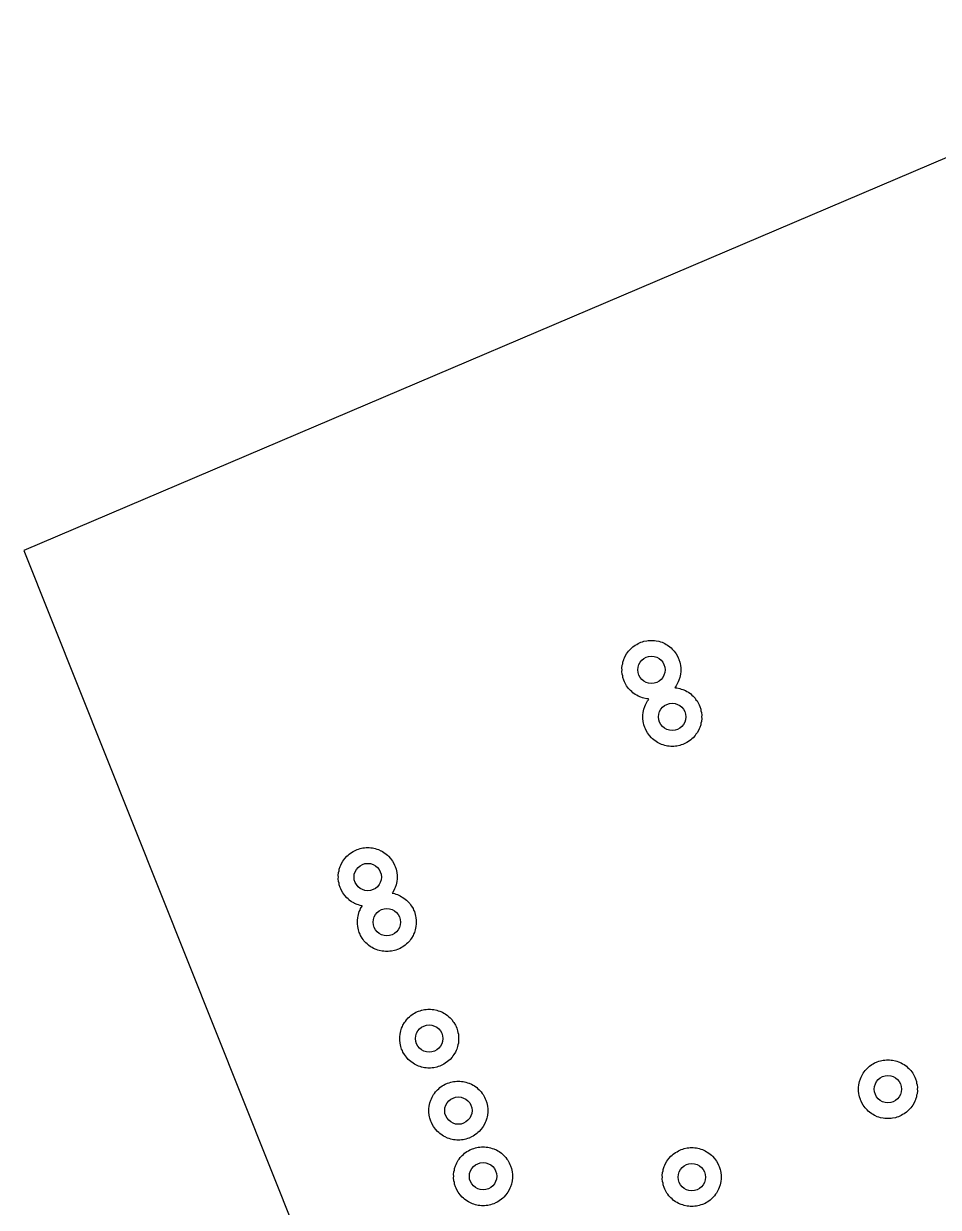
# Model space of a CAD drawing. Header units: feet. Extents: x -179 to 28, y -21 to 191.
# Drawn here: x -65.84 to -36.8, y 80.07 to 117.66 of the extents above; entities that cross this region are included whole.
import ezdxf

# ---------------------------------------------------------------- set-up
doc = ezdxf.new("R2010")
doc.units = ezdxf.units.FT
for name, color, linetype in [('Buildings', 7, 'CONTINUOUS'), ('Obstructions', 7, 'CONTINUOUS'), ('Setbacks', 7, 'CONTINUOUS')]:
    doc.layers.add(name, color=color, linetype=linetype)

msp = doc.modelspace()

# ---------------------------------------------------------------- linework, layer by layer
at = {"layer": 'Buildings', "color": 252}
for p, q in [((-26.566, 117.663), (-65.843, 100.936)), ((-65.843, 100.936), (-46.04, 51.328))]:
    msp.add_line(p, q, dxfattribs=at)
at = {"layer": 'Obstructions', "color": 252}
for centre in [(-45.909, 97.145), (-45.247, 95.648), (-54.918, 90.564), (-54.311, 89.132), (-52.965, 85.433), (-38.398, 83.826), (-52.04, 83.146), (-51.255, 81.061), (-44.628, 81.035)]:
    msp.add_circle(centre, 0.434, dxfattribs=at)
at = {"layer": 'Setbacks', "color": 2}
for p, q in [((-46.663, 97.693), (-46.635, 97.737)), ((-46.635, 97.737), (-46.634, 97.737)), ((-46.634, 97.737), (-46.574, 97.805)), ((-46.574, 97.805), (-46.573, 97.805)), ((-46.573, 97.805), (-46.533, 97.838)), ((-46.533, 97.838), (-46.496, 97.875)), ((-46.496, 97.875), (-46.495, 97.875)), ((-46.495, 97.875), (-46.422, 97.928)), ((-46.422, 97.929), (-46.375, 97.952)), ((-46.422, 97.928), (-46.422, 97.929)), ((-46.375, 97.952), (-46.331, 97.981)), ((-46.331, 97.981), (-46.248, 98.018)), ((-46.331, 97.981), (-46.331, 97.981)), ((-46.248, 98.018), (-46.197, 98.032)), ((-46.248, 98.018), (-46.248, 98.018)), ((-46.197, 98.032), (-46.148, 98.05)), ((-46.148, 98.05), (-46.059, 98.069)), ((-46.148, 98.05), (-46.148, 98.05)), ((-46.059, 98.069), (-46.007, 98.072)), ((-46.059, 98.069), (-46.059, 98.069)), ((-46.007, 98.072), (-45.955, 98.08)), ((-45.955, 98.08), (-45.955, 98.08)), ((-45.955, 98.08), (-45.864, 98.08)), ((-45.864, 98.08), (-45.863, 98.08)), ((-45.863, 98.08), (-45.812, 98.072)), ((-45.812, 98.072), (-45.76, 98.069)), ((-45.76, 98.069), (-45.759, 98.069)), ((-45.759, 98.069), (-45.67, 98.05)), ((-45.67, 98.05), (-45.67, 98.05)), ((-45.67, 98.05), (-45.621, 98.032)), ((-45.621, 98.032), (-45.571, 98.018)), ((-45.571, 98.018), (-45.57, 98.018)), ((-45.57, 98.018), (-45.487, 97.981)), ((-45.487, 97.981), (-45.487, 97.981)), ((-45.487, 97.981), (-45.443, 97.952)), ((-45.443, 97.952), (-45.397, 97.929)), ((-45.397, 97.929), (-45.396, 97.928)), ((-45.396, 97.928), (-45.323, 97.875)), ((-45.323, 97.875), (-45.323, 97.875)), ((-45.323, 97.875), (-45.286, 97.838)), ((-45.286, 97.838), (-45.245, 97.805)), ((-45.245, 97.805), (-45.245, 97.805)), ((-45.245, 97.805), (-45.184, 97.737)), ((-45.184, 97.737), (-45.184, 97.737)), ((-45.184, 97.737), (-45.155, 97.693)), ((-46.821, 97.339), (-46.813, 97.391)), ((-46.813, 97.391), (-46.812, 97.391)), ((-46.812, 97.391), (-46.784, 97.477)), ((-46.784, 97.478), (-46.76, 97.524)), ((-46.784, 97.477), (-46.784, 97.478)), ((-46.76, 97.524), (-46.742, 97.573)), ((-46.742, 97.573), (-46.696, 97.652)), ((-46.742, 97.573), (-46.742, 97.573)), ((-46.696, 97.652), (-46.663, 97.693)), ((-46.696, 97.652), (-46.696, 97.652)), ((-45.155, 97.693), (-45.122, 97.652)), ((-45.122, 97.652), (-45.122, 97.652)), ((-45.122, 97.652), (-45.077, 97.573)), ((-45.077, 97.573), (-45.077, 97.573)), ((-45.077, 97.573), (-45.058, 97.524)), ((-45.058, 97.524), (-45.034, 97.478)), ((-45.034, 97.478), (-45.034, 97.477)), ((-45.034, 97.477), (-45.006, 97.391)), ((-45.006, 97.391), (-45.006, 97.391)), ((-45.006, 97.391), (-44.998, 97.339)), ((-46.844, 97.198), (-46.834, 97.288)), ((-46.844, 97.197), (-46.844, 97.198)), ((-46.841, 97.145), (-46.844, 97.197)), ((-46.844, 97.093), (-46.841, 97.145)), ((-46.834, 97.002), (-46.844, 97.093)), ((-46.844, 97.093), (-46.844, 97.093)), ((-46.834, 97.289), (-46.821, 97.339)), ((-46.834, 97.288), (-46.834, 97.289)), ((-46.821, 96.951), (-46.834, 97.002)), ((-46.834, 97.002), (-46.834, 97.002)), ((-44.998, 97.339), (-44.984, 97.289)), ((-44.984, 97.002), (-44.998, 96.951)), ((-44.984, 97.289), (-44.984, 97.288)), ((-44.984, 97.288), (-44.975, 97.198)), ((-44.975, 97.093), (-44.984, 97.002)), ((-44.984, 97.002), (-44.984, 97.002)), ((-44.975, 97.197), (-44.977, 97.145)), ((-44.977, 97.145), (-44.975, 97.093)), ((-44.975, 97.198), (-44.975, 97.197)), ((-44.975, 97.093), (-44.975, 97.093)), ((-46.813, 96.9), (-46.821, 96.951)), ((-46.812, 96.899), (-46.813, 96.9)), ((-46.784, 96.813), (-46.812, 96.899)), ((-46.76, 96.766), (-46.784, 96.813)), ((-46.784, 96.813), (-46.784, 96.813)), ((-46.742, 96.718), (-46.76, 96.766)), ((-46.742, 96.717), (-46.742, 96.718)), ((-46.696, 96.638), (-46.742, 96.717)), ((-46.663, 96.598), (-46.696, 96.638)), ((-46.696, 96.638), (-46.696, 96.638)), ((-45.122, 96.638), (-45.155, 96.598)), ((-45.077, 96.717), (-45.122, 96.638)), ((-45.122, 96.638), (-45.122, 96.638)), ((-45.058, 96.766), (-45.077, 96.718)), ((-45.077, 96.718), (-45.077, 96.717)), ((-45.034, 96.813), (-45.058, 96.766)), ((-45.006, 96.899), (-45.034, 96.813)), ((-45.034, 96.813), (-45.034, 96.813)), ((-44.998, 96.951), (-45.006, 96.9)), ((-45.006, 96.9), (-45.006, 96.899)), ((-46.635, 96.554), (-46.663, 96.598)), ((-46.634, 96.553), (-46.635, 96.554)), ((-46.574, 96.486), (-46.634, 96.553)), ((-46.573, 96.486), (-46.574, 96.486)), ((-46.533, 96.453), (-46.573, 96.486)), ((-46.496, 96.416), (-46.533, 96.453)), ((-46.495, 96.416), (-46.496, 96.416)), ((-46.422, 96.362), (-46.495, 96.416)), ((-46.375, 96.338), (-46.422, 96.362)), ((-46.422, 96.362), (-46.422, 96.362)), ((-46.331, 96.31), (-46.375, 96.338)), ((-46.248, 96.273), (-46.331, 96.31)), ((-46.331, 96.31), (-46.331, 96.31)), ((-46.248, 96.272), (-46.248, 96.273)), ((-46.197, 96.259), (-46.248, 96.272)), ((-46.148, 96.24), (-46.197, 96.259)), ((-46.059, 96.221), (-46.148, 96.24)), ((-46.148, 96.24), (-46.148, 96.24)), ((-45.155, 96.598), (-45.168, 96.578)), ((-45.168, 96.578), (-45.149, 96.575)), ((-45.149, 96.575), (-45.097, 96.572)), ((-45.097, 96.572), (-45.097, 96.572)), ((-45.097, 96.572), (-45.008, 96.553)), ((-45.008, 96.553), (-45.007, 96.553)), ((-45.007, 96.553), (-44.959, 96.534)), ((-44.959, 96.534), (-44.908, 96.521)), ((-44.908, 96.521), (-44.908, 96.52)), ((-44.908, 96.52), (-44.825, 96.484)), ((-44.825, 96.484), (-44.825, 96.483)), ((-44.825, 96.483), (-44.781, 96.455)), ((-44.781, 96.455), (-44.734, 96.431)), ((-44.734, 96.431), (-44.734, 96.431)), ((-44.734, 96.431), (-44.66, 96.378)), ((-44.66, 96.378), (-44.66, 96.377)), ((-44.66, 96.377), (-44.623, 96.34)), ((-44.623, 96.34), (-44.583, 96.308)), ((-44.583, 96.308), (-44.582, 96.307)), ((-44.582, 96.307), (-44.522, 96.24)), ((-44.522, 96.24), (-44.521, 96.239)), ((-44.521, 96.239), (-44.493, 96.196)), ((-46.158, 95.842), (-46.15, 95.893)), ((-46.15, 95.894), (-46.122, 95.98)), ((-46.15, 95.893), (-46.15, 95.894)), ((-46.122, 95.98), (-46.098, 96.027)), ((-46.122, 95.98), (-46.122, 95.98)), ((-46.098, 96.027), (-46.079, 96.076)), ((-46.079, 96.076), (-46.034, 96.155)), ((-46.079, 96.076), (-46.079, 96.076)), ((-46.007, 96.218), (-46.059, 96.221)), ((-46.059, 96.221), (-46.059, 96.221)), ((-46.034, 96.155), (-46.033, 96.155)), ((-46.033, 96.155), (-46.001, 96.196)), ((-45.988, 96.215), (-46.007, 96.218)), ((-46.001, 96.196), (-45.988, 96.215)), ((-44.493, 96.196), (-44.46, 96.155)), ((-44.46, 96.155), (-44.46, 96.155)), ((-44.46, 96.155), (-44.414, 96.076)), ((-44.414, 96.076), (-44.414, 96.076)), ((-44.414, 96.076), (-44.395, 96.027)), ((-44.395, 96.027), (-44.372, 95.98)), ((-44.372, 95.98), (-44.372, 95.98)), ((-44.372, 95.98), (-44.344, 95.894)), ((-44.344, 95.894), (-44.343, 95.893)), ((-44.343, 95.893), (-44.335, 95.842)), ((-46.181, 95.7), (-46.172, 95.791)), ((-46.179, 95.648), (-46.181, 95.7)), ((-46.181, 95.7), (-46.181, 95.7)), ((-46.181, 95.596), (-46.179, 95.648)), ((-46.181, 95.595), (-46.181, 95.596)), ((-46.172, 95.505), (-46.181, 95.595)), ((-46.172, 95.791), (-46.158, 95.842)), ((-46.172, 95.791), (-46.172, 95.791)), ((-46.172, 95.504), (-46.172, 95.505)), ((-46.158, 95.454), (-46.172, 95.504)), ((-44.335, 95.842), (-44.322, 95.791)), ((-44.322, 95.504), (-44.335, 95.454)), ((-44.322, 95.791), (-44.322, 95.791)), ((-44.322, 95.791), (-44.312, 95.7)), ((-44.312, 95.595), (-44.322, 95.505)), ((-44.322, 95.505), (-44.322, 95.504)), ((-44.312, 95.7), (-44.315, 95.648)), ((-44.315, 95.648), (-44.312, 95.596)), ((-44.312, 95.7), (-44.312, 95.7)), ((-44.312, 95.596), (-44.312, 95.595)), ((-46.15, 95.403), (-46.158, 95.454)), ((-46.15, 95.402), (-46.15, 95.403)), ((-46.122, 95.316), (-46.15, 95.402)), ((-46.122, 95.315), (-46.122, 95.316)), ((-46.098, 95.269), (-46.122, 95.315)), ((-46.079, 95.22), (-46.098, 95.269)), ((-46.034, 95.141), (-46.079, 95.22)), ((-46.079, 95.22), (-46.079, 95.22)), ((-46.033, 95.141), (-46.034, 95.141)), ((-46.001, 95.1), (-46.033, 95.141)), ((-45.972, 95.056), (-46.001, 95.1)), ((-44.493, 95.1), (-44.521, 95.056)), ((-44.46, 95.141), (-44.493, 95.1)), ((-44.414, 95.22), (-44.46, 95.141)), ((-44.46, 95.141), (-44.46, 95.141)), ((-44.395, 95.269), (-44.414, 95.22)), ((-44.414, 95.22), (-44.414, 95.22)), ((-44.372, 95.315), (-44.395, 95.269)), ((-44.344, 95.402), (-44.372, 95.316)), ((-44.372, 95.316), (-44.372, 95.315)), ((-44.343, 95.403), (-44.344, 95.402)), ((-44.335, 95.454), (-44.343, 95.403)), ((-45.911, 94.988), (-45.972, 95.056)), ((-45.972, 95.056), (-45.972, 95.056)), ((-45.87, 94.955), (-45.911, 94.988)), ((-45.911, 94.988), (-45.911, 94.988)), ((-45.833, 94.918), (-45.87, 94.955)), ((-45.76, 94.865), (-45.833, 94.918)), ((-45.833, 94.918), (-45.833, 94.918)), ((-45.759, 94.864), (-45.76, 94.865)), ((-45.713, 94.841), (-45.759, 94.864)), ((-45.669, 94.812), (-45.713, 94.841)), ((-45.668, 94.812), (-45.669, 94.812)), ((-45.586, 94.775), (-45.668, 94.812)), ((-45.585, 94.775), (-45.586, 94.775)), ((-45.535, 94.762), (-45.585, 94.775)), ((-45.486, 94.743), (-45.535, 94.762)), ((-45.397, 94.724), (-45.486, 94.743)), ((-45.486, 94.743), (-45.486, 94.743)), ((-45.396, 94.724), (-45.397, 94.724)), ((-45.344, 94.721), (-45.396, 94.724)), ((-45.097, 94.724), (-45.149, 94.721)), ((-45.008, 94.743), (-45.097, 94.724)), ((-45.097, 94.724), (-45.097, 94.724)), ((-45.007, 94.743), (-45.008, 94.743)), ((-44.959, 94.762), (-45.007, 94.743)), ((-44.908, 94.775), (-44.959, 94.762)), ((-44.825, 94.812), (-44.908, 94.775)), ((-44.908, 94.775), (-44.908, 94.775)), ((-44.781, 94.841), (-44.825, 94.812)), ((-44.825, 94.812), (-44.825, 94.812)), ((-44.734, 94.864), (-44.781, 94.841)), ((-44.66, 94.918), (-44.734, 94.865)), ((-44.734, 94.865), (-44.734, 94.864)), ((-44.623, 94.955), (-44.66, 94.918)), ((-44.66, 94.918), (-44.66, 94.918)), ((-44.583, 94.988), (-44.623, 94.955)), ((-44.582, 94.988), (-44.583, 94.988)), ((-44.522, 95.056), (-44.582, 94.988)), ((-44.521, 95.056), (-44.522, 95.056)), ((-45.293, 94.713), (-45.344, 94.721)), ((-45.292, 94.713), (-45.293, 94.713)), ((-45.201, 94.713), (-45.292, 94.713)), ((-45.149, 94.721), (-45.201, 94.713)), ((-45.201, 94.713), (-45.201, 94.713)), ((-55.504, 91.294), (-55.431, 91.347)), ((-55.431, 91.347), (-55.43, 91.347)), ((-55.43, 91.347), (-55.384, 91.371)), ((-55.384, 91.371), (-55.34, 91.399)), ((-55.34, 91.399), (-55.339, 91.4)), ((-55.339, 91.4), (-55.257, 91.437)), ((-55.257, 91.437), (-55.256, 91.437)), ((-55.256, 91.437), (-55.206, 91.45)), ((-55.206, 91.45), (-55.157, 91.469)), ((-55.157, 91.469), (-55.156, 91.469)), ((-55.156, 91.469), (-55.068, 91.488)), ((-55.068, 91.488), (-55.067, 91.488)), ((-55.067, 91.488), (-55.015, 91.491)), ((-55.015, 91.491), (-54.964, 91.499)), ((-54.964, 91.499), (-54.963, 91.499)), ((-54.963, 91.499), (-54.872, 91.499)), ((-54.872, 91.499), (-54.872, 91.499)), ((-54.872, 91.499), (-54.82, 91.491)), ((-54.82, 91.491), (-54.768, 91.488)), ((-54.768, 91.488), (-54.768, 91.488)), ((-54.768, 91.488), (-54.679, 91.469)), ((-54.679, 91.469), (-54.678, 91.469)), ((-54.678, 91.469), (-54.63, 91.45)), ((-54.63, 91.45), (-54.579, 91.437)), ((-54.579, 91.437), (-54.579, 91.437)), ((-54.579, 91.437), (-54.496, 91.4)), ((-54.496, 91.4), (-54.495, 91.399)), ((-54.495, 91.399), (-54.452, 91.371)), ((-54.452, 91.371), (-54.405, 91.347)), ((-54.405, 91.347), (-54.405, 91.347)), ((-54.405, 91.347), (-54.331, 91.294)), ((-55.769, 90.943), (-55.75, 90.992)), ((-55.75, 90.992), (-55.705, 91.071)), ((-55.75, 90.992), (-55.75, 90.992)), ((-55.705, 91.071), (-55.704, 91.071)), ((-55.704, 91.071), (-55.672, 91.112)), ((-55.672, 91.112), (-55.643, 91.155)), ((-55.643, 91.156), (-55.582, 91.223)), ((-55.643, 91.155), (-55.643, 91.156)), ((-55.582, 91.224), (-55.541, 91.256)), ((-55.582, 91.223), (-55.582, 91.224)), ((-55.541, 91.256), (-55.504, 91.293)), ((-55.504, 91.293), (-55.504, 91.294)), ((-54.331, 91.294), (-54.331, 91.293)), ((-54.331, 91.293), (-54.294, 91.256)), ((-54.294, 91.256), (-54.254, 91.224)), ((-54.254, 91.224), (-54.253, 91.223)), ((-54.253, 91.223), (-54.192, 91.156)), ((-54.192, 91.156), (-54.192, 91.155)), ((-54.192, 91.155), (-54.164, 91.112)), ((-54.164, 91.112), (-54.131, 91.071)), ((-54.131, 91.071), (-54.131, 91.071)), ((-54.131, 91.071), (-54.085, 90.992)), ((-54.085, 90.992), (-54.085, 90.992)), ((-54.085, 90.992), (-54.066, 90.943)), ((-55.852, 90.617), (-55.843, 90.707)), ((-55.852, 90.616), (-55.852, 90.617)), ((-55.85, 90.564), (-55.852, 90.616)), ((-55.843, 90.707), (-55.829, 90.758)), ((-55.843, 90.707), (-55.843, 90.707)), ((-55.829, 90.758), (-55.821, 90.809)), ((-55.821, 90.81), (-55.793, 90.896)), ((-55.821, 90.809), (-55.821, 90.81)), ((-55.793, 90.897), (-55.769, 90.943)), ((-55.793, 90.896), (-55.793, 90.897)), ((-54.066, 90.943), (-54.043, 90.897)), ((-54.043, 90.897), (-54.042, 90.896)), ((-54.042, 90.896), (-54.014, 90.81)), ((-54.014, 90.81), (-54.014, 90.809)), ((-54.014, 90.809), (-54.006, 90.758)), ((-54.006, 90.758), (-53.993, 90.707)), ((-53.993, 90.707), (-53.993, 90.707)), ((-53.993, 90.707), (-53.983, 90.617)), ((-53.983, 90.616), (-53.986, 90.564)), ((-53.983, 90.617), (-53.983, 90.616)), ((-55.852, 90.512), (-55.85, 90.564)), ((-55.852, 90.511), (-55.852, 90.512)), ((-55.843, 90.421), (-55.852, 90.511)), ((-55.829, 90.37), (-55.843, 90.421)), ((-55.843, 90.421), (-55.843, 90.421)), ((-55.821, 90.319), (-55.829, 90.37)), ((-55.821, 90.318), (-55.821, 90.319)), ((-55.793, 90.232), (-55.821, 90.318)), ((-55.793, 90.231), (-55.793, 90.232)), ((-55.769, 90.185), (-55.793, 90.231)), ((-54.043, 90.231), (-54.066, 90.185)), ((-54.042, 90.232), (-54.043, 90.231)), ((-54.014, 90.318), (-54.042, 90.232)), ((-54.006, 90.37), (-54.014, 90.319)), ((-54.014, 90.319), (-54.014, 90.318)), ((-53.993, 90.421), (-54.006, 90.37)), ((-53.983, 90.511), (-53.993, 90.421)), ((-53.993, 90.421), (-53.993, 90.421)), ((-53.986, 90.564), (-53.983, 90.512)), ((-53.983, 90.512), (-53.983, 90.511)), ((-55.75, 90.136), (-55.769, 90.185)), ((-55.705, 90.057), (-55.75, 90.136)), ((-55.75, 90.136), (-55.75, 90.136)), ((-55.704, 90.057), (-55.705, 90.057)), ((-55.672, 90.016), (-55.704, 90.057)), ((-55.643, 89.972), (-55.672, 90.016)), ((-55.582, 89.905), (-55.643, 89.972)), ((-55.643, 89.972), (-55.643, 89.972)), ((-55.582, 89.904), (-55.582, 89.905)), ((-55.541, 89.871), (-55.582, 89.904)), ((-55.504, 89.835), (-55.541, 89.871)), ((-54.131, 90.057), (-54.136, 90.051)), ((-54.136, 90.051), (-54.072, 90.037)), ((-54.085, 90.136), (-54.131, 90.057)), ((-54.131, 90.057), (-54.131, 90.057)), ((-54.066, 90.185), (-54.085, 90.136)), ((-54.085, 90.136), (-54.085, 90.136)), ((-54.072, 90.037), (-54.071, 90.037)), ((-54.071, 90.037), (-54.023, 90.019)), ((-54.023, 90.019), (-53.972, 90.005)), ((-53.972, 90.005), (-53.972, 90.005)), ((-53.972, 90.005), (-53.889, 89.968)), ((-53.889, 89.968), (-53.888, 89.968)), ((-53.888, 89.968), (-53.845, 89.939)), ((-53.845, 89.939), (-53.798, 89.916)), ((-53.798, 89.916), (-53.798, 89.915)), ((-53.798, 89.915), (-53.724, 89.862)), ((-53.724, 89.862), (-53.724, 89.862)), ((-53.724, 89.862), (-53.687, 89.825)), ((-55.504, 89.834), (-55.504, 89.835)), ((-55.431, 89.781), (-55.504, 89.834)), ((-55.43, 89.781), (-55.431, 89.781)), ((-55.384, 89.757), (-55.43, 89.781)), ((-55.34, 89.729), (-55.384, 89.757)), ((-55.339, 89.728), (-55.34, 89.729)), ((-55.257, 89.691), (-55.339, 89.728)), ((-55.256, 89.691), (-55.257, 89.691)), ((-55.206, 89.678), (-55.256, 89.691)), ((-55.214, 89.378), (-55.186, 89.464)), ((-55.157, 89.659), (-55.206, 89.678)), ((-55.186, 89.465), (-55.162, 89.511)), ((-55.186, 89.464), (-55.186, 89.465)), ((-55.162, 89.511), (-55.143, 89.56)), ((-55.156, 89.659), (-55.157, 89.659)), ((-55.093, 89.645), (-55.156, 89.659)), ((-55.143, 89.56), (-55.098, 89.639)), ((-55.143, 89.56), (-55.143, 89.56)), ((-55.098, 89.639), (-55.097, 89.64)), ((-55.097, 89.64), (-55.093, 89.645)), ((-53.687, 89.825), (-53.647, 89.792)), ((-53.647, 89.792), (-53.646, 89.792)), ((-53.646, 89.792), (-53.585, 89.724)), ((-53.585, 89.724), (-53.585, 89.724)), ((-53.585, 89.724), (-53.557, 89.68)), ((-53.557, 89.68), (-53.524, 89.64)), ((-53.524, 89.64), (-53.524, 89.639)), ((-53.524, 89.639), (-53.478, 89.56)), ((-53.478, 89.56), (-53.478, 89.56)), ((-53.478, 89.56), (-53.459, 89.511)), ((-53.459, 89.511), (-53.436, 89.465)), ((-53.436, 89.465), (-53.435, 89.464)), ((-53.435, 89.464), (-53.407, 89.378)), ((-55.245, 89.185), (-55.236, 89.275)), ((-55.245, 89.184), (-55.245, 89.185)), ((-55.243, 89.132), (-55.245, 89.184)), ((-55.245, 89.08), (-55.243, 89.132)), ((-55.236, 89.276), (-55.222, 89.326)), ((-55.236, 89.275), (-55.236, 89.276)), ((-55.222, 89.326), (-55.214, 89.378)), ((-55.214, 89.378), (-55.214, 89.378)), ((-53.407, 89.378), (-53.407, 89.378)), ((-53.407, 89.378), (-53.399, 89.326)), ((-53.399, 89.326), (-53.386, 89.276)), ((-53.386, 89.276), (-53.386, 89.275)), ((-53.386, 89.275), (-53.376, 89.185)), ((-53.376, 89.184), (-53.379, 89.132)), ((-53.379, 89.132), (-53.376, 89.08)), ((-53.376, 89.185), (-53.376, 89.184)), ((-55.236, 88.989), (-55.245, 89.08)), ((-55.245, 89.08), (-55.245, 89.08)), ((-55.222, 88.939), (-55.236, 88.989)), ((-55.236, 88.989), (-55.236, 88.989)), ((-55.214, 88.887), (-55.222, 88.939)), ((-55.186, 88.8), (-55.214, 88.887)), ((-55.214, 88.887), (-55.214, 88.887)), ((-55.162, 88.753), (-55.186, 88.8)), ((-55.186, 88.8), (-55.186, 88.8)), ((-55.143, 88.705), (-55.162, 88.753)), ((-53.459, 88.753), (-53.478, 88.705)), ((-53.436, 88.8), (-53.459, 88.753)), ((-53.435, 88.8), (-53.436, 88.8)), ((-53.407, 88.887), (-53.435, 88.8)), ((-53.399, 88.939), (-53.407, 88.887)), ((-53.407, 88.887), (-53.407, 88.887)), ((-53.386, 88.989), (-53.399, 88.939)), ((-53.376, 89.08), (-53.386, 88.989)), ((-53.386, 88.989), (-53.386, 88.989)), ((-53.376, 89.08), (-53.376, 89.08)), ((-55.143, 88.704), (-55.143, 88.705)), ((-55.098, 88.626), (-55.143, 88.704)), ((-55.097, 88.625), (-55.098, 88.626)), ((-55.065, 88.585), (-55.097, 88.625)), ((-55.036, 88.541), (-55.065, 88.585)), ((-55.036, 88.54), (-55.036, 88.541)), ((-54.975, 88.473), (-55.036, 88.54)), ((-54.934, 88.44), (-54.975, 88.473)), ((-54.975, 88.473), (-54.975, 88.473)), ((-54.897, 88.403), (-54.934, 88.44)), ((-54.824, 88.349), (-54.897, 88.403)), ((-54.897, 88.403), (-54.897, 88.403)), ((-54.823, 88.349), (-54.824, 88.349)), ((-54.777, 88.325), (-54.823, 88.349)), ((-53.798, 88.349), (-53.845, 88.325)), ((-53.724, 88.403), (-53.798, 88.349)), ((-53.798, 88.349), (-53.798, 88.349)), ((-53.687, 88.44), (-53.724, 88.403)), ((-53.724, 88.403), (-53.724, 88.403)), ((-53.647, 88.473), (-53.687, 88.44)), ((-53.646, 88.473), (-53.647, 88.473)), ((-53.585, 88.54), (-53.646, 88.473)), ((-53.557, 88.585), (-53.585, 88.541)), ((-53.585, 88.541), (-53.585, 88.54)), ((-53.524, 88.625), (-53.557, 88.585)), ((-53.478, 88.704), (-53.524, 88.626)), ((-53.524, 88.626), (-53.524, 88.625)), ((-53.478, 88.705), (-53.478, 88.704)), ((-54.733, 88.297), (-54.777, 88.325)), ((-54.732, 88.297), (-54.733, 88.297)), ((-54.65, 88.26), (-54.732, 88.297)), ((-54.649, 88.26), (-54.65, 88.26)), ((-54.599, 88.246), (-54.649, 88.26)), ((-54.55, 88.227), (-54.599, 88.246)), ((-54.549, 88.227), (-54.55, 88.227)), ((-54.461, 88.208), (-54.549, 88.227)), ((-54.46, 88.208), (-54.461, 88.208)), ((-54.408, 88.206), (-54.46, 88.208)), ((-54.357, 88.197), (-54.408, 88.206)), ((-54.356, 88.197), (-54.357, 88.197)), ((-54.265, 88.197), (-54.356, 88.197)), ((-54.213, 88.206), (-54.265, 88.197)), ((-54.265, 88.197), (-54.265, 88.197)), ((-54.161, 88.208), (-54.213, 88.206)), ((-54.072, 88.227), (-54.161, 88.208)), ((-54.161, 88.208), (-54.161, 88.208)), ((-54.071, 88.227), (-54.072, 88.227)), ((-54.023, 88.246), (-54.071, 88.227)), ((-53.972, 88.26), (-54.023, 88.246)), ((-53.889, 88.297), (-53.972, 88.26)), ((-53.972, 88.26), (-53.972, 88.26)), ((-53.888, 88.297), (-53.889, 88.297)), ((-53.845, 88.325), (-53.888, 88.297)), ((-53.691, 86.025), (-53.63, 86.092)), ((-53.63, 86.092), (-53.629, 86.092)), ((-53.629, 86.092), (-53.589, 86.125)), ((-53.589, 86.125), (-53.552, 86.162)), ((-53.552, 86.162), (-53.478, 86.216)), ((-53.552, 86.162), (-53.552, 86.162)), ((-53.478, 86.216), (-53.431, 86.24)), ((-53.478, 86.216), (-53.478, 86.216)), ((-53.431, 86.24), (-53.388, 86.268)), ((-53.388, 86.268), (-53.387, 86.268)), ((-53.387, 86.268), (-53.304, 86.305)), ((-53.304, 86.305), (-53.253, 86.319)), ((-53.304, 86.305), (-53.304, 86.305)), ((-53.253, 86.319), (-53.205, 86.338)), ((-53.205, 86.338), (-53.204, 86.338)), ((-53.204, 86.338), (-53.115, 86.357)), ((-53.115, 86.357), (-53.063, 86.359)), ((-53.115, 86.357), (-53.115, 86.357)), ((-53.063, 86.359), (-53.011, 86.368)), ((-53.011, 86.368), (-53.011, 86.368)), ((-53.011, 86.368), (-52.92, 86.368)), ((-52.92, 86.368), (-52.92, 86.368)), ((-52.92, 86.368), (-52.868, 86.359)), ((-52.868, 86.359), (-52.816, 86.357)), ((-52.816, 86.357), (-52.815, 86.357)), ((-52.815, 86.357), (-52.727, 86.338)), ((-52.727, 86.338), (-52.726, 86.338)), ((-52.726, 86.338), (-52.677, 86.319)), ((-52.677, 86.319), (-52.627, 86.305)), ((-52.627, 86.305), (-52.627, 86.305)), ((-52.627, 86.305), (-52.544, 86.268)), ((-52.544, 86.268), (-52.543, 86.268)), ((-52.543, 86.268), (-52.499, 86.24)), ((-52.499, 86.24), (-52.453, 86.216)), ((-52.453, 86.216), (-52.453, 86.216)), ((-52.453, 86.216), (-52.379, 86.162)), ((-52.379, 86.162), (-52.379, 86.162)), ((-52.379, 86.162), (-52.342, 86.125)), ((-52.342, 86.125), (-52.301, 86.092)), ((-52.301, 86.092), (-52.301, 86.092)), ((-52.301, 86.092), (-52.24, 86.025)), ((-53.869, 85.678), (-53.841, 85.765)), ((-53.841, 85.765), (-53.84, 85.765)), ((-53.84, 85.765), (-53.817, 85.812)), ((-53.817, 85.812), (-53.798, 85.86)), ((-53.798, 85.861), (-53.752, 85.939)), ((-53.798, 85.86), (-53.798, 85.861)), ((-53.752, 85.94), (-53.719, 85.98)), ((-53.752, 85.939), (-53.752, 85.94)), ((-53.719, 85.98), (-53.691, 86.024)), ((-53.691, 86.024), (-53.691, 86.025)), ((-52.24, 86.025), (-52.24, 86.024)), ((-52.24, 86.024), (-52.211, 85.98)), ((-52.211, 85.98), (-52.179, 85.94)), ((-52.179, 85.94), (-52.178, 85.939)), ((-52.178, 85.939), (-52.133, 85.861)), ((-52.133, 85.861), (-52.133, 85.86)), ((-52.133, 85.86), (-52.114, 85.812)), ((-52.114, 85.812), (-52.09, 85.765)), ((-52.09, 85.765), (-52.09, 85.765)), ((-52.09, 85.765), (-52.062, 85.678)), ((-53.9, 85.485), (-53.891, 85.575)), ((-53.897, 85.433), (-53.9, 85.485)), ((-53.9, 85.485), (-53.9, 85.485)), ((-53.9, 85.381), (-53.897, 85.433)), ((-53.9, 85.38), (-53.9, 85.381)), ((-53.891, 85.29), (-53.9, 85.38)), ((-53.891, 85.575), (-53.89, 85.576)), ((-53.89, 85.576), (-53.877, 85.626)), ((-53.877, 85.626), (-53.869, 85.678)), ((-53.869, 85.678), (-53.869, 85.678)), ((-52.062, 85.678), (-52.062, 85.678)), ((-52.062, 85.678), (-52.054, 85.626)), ((-52.054, 85.626), (-52.04, 85.576)), ((-52.04, 85.576), (-52.04, 85.575)), ((-52.04, 85.575), (-52.031, 85.485)), ((-52.031, 85.38), (-52.04, 85.29)), ((-52.031, 85.485), (-52.034, 85.433)), ((-52.034, 85.433), (-52.031, 85.381)), ((-52.031, 85.485), (-52.031, 85.485)), ((-52.031, 85.381), (-52.031, 85.38)), ((-53.89, 85.289), (-53.891, 85.29)), ((-53.877, 85.239), (-53.89, 85.289)), ((-53.869, 85.187), (-53.877, 85.239)), ((-53.841, 85.101), (-53.869, 85.187)), ((-53.869, 85.187), (-53.869, 85.187)), ((-53.84, 85.1), (-53.841, 85.101)), ((-53.817, 85.054), (-53.84, 85.1)), ((-53.798, 85.005), (-53.817, 85.054)), ((-53.798, 85.004), (-53.798, 85.005)), ((-53.752, 84.926), (-53.798, 85.004)), ((-52.133, 85.004), (-52.178, 84.926)), ((-52.114, 85.054), (-52.133, 85.005)), ((-52.133, 85.005), (-52.133, 85.004)), ((-52.09, 85.1), (-52.114, 85.054)), ((-52.062, 85.187), (-52.09, 85.101)), ((-52.09, 85.101), (-52.09, 85.1)), ((-52.054, 85.239), (-52.062, 85.187)), ((-52.062, 85.187), (-52.062, 85.187)), ((-52.04, 85.289), (-52.054, 85.239)), ((-52.04, 85.29), (-52.04, 85.289)), ((-53.752, 84.925), (-53.752, 84.926)), ((-53.719, 84.885), (-53.752, 84.925)), ((-53.691, 84.841), (-53.719, 84.885)), ((-53.63, 84.773), (-53.691, 84.841)), ((-53.691, 84.841), (-53.691, 84.841)), ((-53.629, 84.773), (-53.63, 84.773)), ((-53.589, 84.74), (-53.629, 84.773)), ((-53.552, 84.703), (-53.589, 84.74)), ((-53.478, 84.65), (-53.552, 84.703)), ((-53.552, 84.703), (-53.552, 84.703)), ((-53.478, 84.649), (-53.478, 84.65)), ((-53.431, 84.626), (-53.478, 84.649)), ((-53.388, 84.597), (-53.431, 84.626)), ((-53.387, 84.597), (-53.388, 84.597)), ((-53.304, 84.56), (-53.387, 84.597)), ((-52.544, 84.597), (-52.627, 84.56)), ((-52.543, 84.597), (-52.544, 84.597)), ((-52.499, 84.626), (-52.543, 84.597)), ((-52.453, 84.649), (-52.499, 84.626)), ((-52.379, 84.703), (-52.453, 84.65)), ((-52.453, 84.65), (-52.453, 84.649)), ((-52.342, 84.74), (-52.379, 84.703)), ((-52.379, 84.703), (-52.379, 84.703)), ((-52.301, 84.773), (-52.342, 84.74)), ((-52.24, 84.841), (-52.301, 84.773)), ((-52.301, 84.773), (-52.301, 84.773)), ((-52.211, 84.885), (-52.24, 84.841)), ((-52.24, 84.841), (-52.24, 84.841)), ((-52.179, 84.925), (-52.211, 84.885)), ((-52.178, 84.926), (-52.179, 84.925)), ((-38.984, 84.555), (-38.911, 84.609)), ((-38.911, 84.609), (-38.91, 84.609)), ((-38.91, 84.609), (-38.864, 84.633)), ((-38.864, 84.633), (-38.82, 84.661)), ((-38.82, 84.661), (-38.819, 84.661)), ((-38.819, 84.661), (-38.737, 84.698)), ((-38.737, 84.698), (-38.736, 84.698)), ((-38.736, 84.698), (-38.686, 84.712)), ((-38.686, 84.712), (-38.637, 84.731)), ((-38.637, 84.731), (-38.636, 84.731)), ((-38.636, 84.731), (-38.548, 84.75)), ((-38.548, 84.75), (-38.547, 84.75)), ((-38.547, 84.75), (-38.495, 84.752)), ((-38.495, 84.752), (-38.444, 84.761)), ((-38.444, 84.761), (-38.443, 84.761)), ((-38.443, 84.761), (-38.352, 84.761)), ((-38.352, 84.761), (-38.352, 84.761)), ((-38.352, 84.761), (-38.3, 84.752)), ((-38.3, 84.752), (-38.248, 84.75)), ((-38.248, 84.75), (-38.248, 84.75)), ((-38.248, 84.75), (-38.159, 84.731)), ((-38.159, 84.731), (-38.158, 84.731)), ((-38.158, 84.731), (-38.11, 84.712)), ((-38.11, 84.712), (-38.059, 84.698)), ((-38.059, 84.698), (-38.059, 84.698)), ((-38.059, 84.698), (-37.976, 84.661)), ((-37.976, 84.661), (-37.976, 84.661)), ((-37.976, 84.661), (-37.932, 84.633)), ((-37.932, 84.633), (-37.885, 84.609)), ((-37.885, 84.609), (-37.885, 84.609)), ((-37.885, 84.609), (-37.811, 84.555)), ((-53.253, 84.546), (-53.304, 84.56)), ((-53.304, 84.56), (-53.304, 84.56)), ((-53.205, 84.528), (-53.253, 84.546)), ((-53.204, 84.527), (-53.205, 84.528)), ((-53.115, 84.509), (-53.204, 84.527)), ((-53.063, 84.506), (-53.115, 84.509)), ((-53.115, 84.509), (-53.115, 84.509)), ((-53.011, 84.498), (-53.063, 84.506)), ((-52.92, 84.498), (-53.011, 84.498)), ((-53.011, 84.498), (-53.011, 84.498)), ((-52.868, 84.506), (-52.92, 84.498)), ((-52.92, 84.498), (-52.92, 84.498)), ((-52.816, 84.509), (-52.868, 84.506)), ((-52.815, 84.509), (-52.816, 84.509)), ((-52.727, 84.527), (-52.815, 84.509)), ((-52.726, 84.528), (-52.727, 84.527)), ((-52.677, 84.546), (-52.726, 84.528)), ((-52.627, 84.56), (-52.677, 84.546)), ((-52.627, 84.56), (-52.627, 84.56)), ((-39.273, 84.158), (-39.249, 84.205)), ((-39.249, 84.205), (-39.23, 84.253)), ((-39.23, 84.254), (-39.185, 84.332)), ((-39.23, 84.253), (-39.23, 84.254)), ((-39.185, 84.332), (-39.184, 84.333)), ((-39.184, 84.333), (-39.152, 84.373)), ((-39.152, 84.373), (-39.123, 84.417)), ((-39.123, 84.418), (-39.062, 84.485)), ((-39.123, 84.417), (-39.123, 84.418)), ((-39.062, 84.485), (-39.021, 84.518)), ((-39.062, 84.485), (-39.062, 84.485)), ((-39.021, 84.518), (-38.984, 84.555)), ((-38.984, 84.555), (-38.984, 84.555)), ((-37.811, 84.555), (-37.811, 84.555)), ((-37.811, 84.555), (-37.774, 84.518)), ((-37.774, 84.518), (-37.734, 84.485)), ((-37.734, 84.485), (-37.733, 84.485)), ((-37.733, 84.485), (-37.673, 84.418)), ((-37.673, 84.418), (-37.672, 84.417)), ((-37.672, 84.417), (-37.644, 84.373)), ((-37.644, 84.373), (-37.611, 84.333)), ((-37.611, 84.333), (-37.611, 84.332)), ((-37.611, 84.332), (-37.565, 84.254)), ((-37.565, 84.254), (-37.565, 84.253)), ((-37.565, 84.253), (-37.546, 84.205)), ((-37.546, 84.205), (-37.523, 84.158)), ((-52.704, 83.806), (-52.664, 83.839)), ((-52.664, 83.839), (-52.627, 83.876)), ((-52.627, 83.876), (-52.553, 83.929)), ((-52.627, 83.876), (-52.627, 83.876)), ((-52.553, 83.93), (-52.506, 83.953)), ((-52.553, 83.929), (-52.553, 83.93)), ((-52.506, 83.953), (-52.463, 83.982)), ((-52.463, 83.982), (-52.462, 83.982)), ((-52.462, 83.982), (-52.379, 84.019)), ((-52.379, 84.019), (-52.328, 84.033)), ((-52.379, 84.019), (-52.379, 84.019)), ((-52.328, 84.033), (-52.28, 84.051)), ((-52.28, 84.051), (-52.279, 84.051)), ((-52.279, 84.051), (-52.19, 84.07)), ((-52.19, 84.07), (-52.138, 84.073)), ((-52.19, 84.07), (-52.19, 84.07)), ((-52.138, 84.073), (-52.086, 84.081)), ((-52.086, 84.081), (-52.086, 84.081)), ((-52.086, 84.081), (-51.995, 84.081)), ((-51.995, 84.081), (-51.994, 84.081)), ((-51.994, 84.081), (-51.943, 84.073)), ((-51.943, 84.073), (-51.891, 84.07)), ((-51.891, 84.07), (-51.89, 84.07)), ((-51.89, 84.07), (-51.802, 84.051)), ((-51.802, 84.051), (-51.801, 84.051)), ((-51.801, 84.051), (-51.752, 84.033)), ((-51.752, 84.033), (-51.702, 84.019)), ((-51.702, 84.019), (-51.701, 84.019)), ((-51.701, 84.019), (-51.619, 83.982)), ((-51.619, 83.982), (-51.618, 83.982)), ((-51.618, 83.982), (-51.574, 83.953)), ((-51.574, 83.953), (-51.528, 83.93)), ((-51.528, 83.93), (-51.527, 83.929)), ((-51.527, 83.929), (-51.454, 83.876)), ((-51.454, 83.876), (-51.454, 83.876)), ((-51.454, 83.876), (-51.417, 83.839)), ((-51.417, 83.839), (-51.376, 83.806)), ((-39.332, 83.878), (-39.323, 83.968)), ((-39.33, 83.826), (-39.332, 83.878)), ((-39.332, 83.878), (-39.332, 83.878)), ((-39.332, 83.774), (-39.33, 83.826)), ((-39.323, 83.969), (-39.309, 84.019)), ((-39.323, 83.968), (-39.323, 83.969)), ((-39.309, 84.019), (-39.301, 84.071)), ((-39.301, 84.071), (-39.273, 84.158)), ((-39.301, 84.071), (-39.301, 84.071)), ((-39.273, 84.158), (-39.273, 84.158)), ((-37.523, 84.158), (-37.523, 84.158)), ((-37.523, 84.158), (-37.494, 84.071)), ((-37.494, 84.071), (-37.494, 84.071)), ((-37.494, 84.071), (-37.486, 84.019)), ((-37.486, 84.019), (-37.473, 83.969)), ((-37.473, 83.969), (-37.473, 83.968)), ((-37.473, 83.968), (-37.463, 83.878)), ((-37.463, 83.878), (-37.466, 83.826)), ((-37.466, 83.826), (-37.463, 83.774)), ((-37.463, 83.878), (-37.463, 83.878)), ((-52.944, 83.392), (-52.916, 83.478)), ((-52.916, 83.478), (-52.915, 83.479)), ((-52.915, 83.479), (-52.892, 83.525)), ((-52.892, 83.525), (-52.873, 83.574)), ((-52.873, 83.575), (-52.827, 83.653)), ((-52.873, 83.574), (-52.873, 83.575)), ((-52.827, 83.654), (-52.794, 83.694)), ((-52.827, 83.653), (-52.827, 83.654)), ((-52.794, 83.694), (-52.766, 83.738)), ((-52.766, 83.738), (-52.705, 83.806)), ((-52.766, 83.738), (-52.766, 83.738)), ((-52.705, 83.806), (-52.704, 83.806)), ((-51.376, 83.806), (-51.376, 83.806)), ((-51.376, 83.806), (-51.315, 83.738)), ((-51.315, 83.738), (-51.315, 83.738)), ((-51.315, 83.738), (-51.286, 83.694)), ((-51.286, 83.694), (-51.254, 83.654)), ((-51.254, 83.654), (-51.253, 83.653)), ((-51.253, 83.653), (-51.208, 83.575)), ((-51.208, 83.575), (-51.208, 83.574)), ((-51.208, 83.574), (-51.189, 83.525)), ((-51.189, 83.525), (-51.165, 83.479)), ((-51.165, 83.479), (-51.165, 83.478)), ((-51.165, 83.478), (-51.137, 83.392)), ((-39.332, 83.773), (-39.332, 83.774)), ((-39.323, 83.683), (-39.332, 83.773)), ((-39.323, 83.682), (-39.323, 83.683)), ((-39.309, 83.632), (-39.323, 83.682)), ((-39.301, 83.58), (-39.309, 83.632)), ((-39.273, 83.494), (-39.301, 83.58)), ((-39.301, 83.58), (-39.301, 83.58)), ((-39.273, 83.493), (-39.273, 83.494)), ((-39.249, 83.447), (-39.273, 83.493)), ((-39.23, 83.398), (-39.249, 83.447)), ((-37.546, 83.447), (-37.565, 83.398)), ((-37.523, 83.493), (-37.546, 83.447)), ((-37.494, 83.58), (-37.523, 83.494)), ((-37.523, 83.494), (-37.523, 83.493)), ((-37.486, 83.632), (-37.494, 83.58)), ((-37.494, 83.58), (-37.494, 83.58)), ((-37.473, 83.682), (-37.486, 83.632)), ((-37.463, 83.773), (-37.473, 83.683)), ((-37.473, 83.683), (-37.473, 83.682)), ((-37.463, 83.774), (-37.463, 83.773)), ((-52.975, 83.199), (-52.965, 83.289)), ((-52.975, 83.198), (-52.975, 83.199)), ((-52.972, 83.146), (-52.975, 83.198)), ((-52.975, 83.094), (-52.972, 83.146)), ((-52.965, 83.003), (-52.975, 83.094)), ((-52.975, 83.094), (-52.975, 83.094)), ((-52.965, 83.29), (-52.952, 83.34)), ((-52.965, 83.289), (-52.965, 83.29)), ((-52.952, 83.34), (-52.944, 83.392)), ((-52.944, 83.392), (-52.944, 83.392)), ((-51.137, 83.392), (-51.137, 83.392)), ((-51.137, 83.392), (-51.129, 83.34)), ((-51.129, 83.34), (-51.115, 83.29)), ((-51.115, 83.29), (-51.115, 83.289)), ((-51.115, 83.289), (-51.106, 83.199)), ((-51.106, 83.094), (-51.115, 83.003)), ((-51.106, 83.198), (-51.108, 83.146)), ((-51.108, 83.146), (-51.106, 83.094)), ((-51.106, 83.199), (-51.106, 83.198)), ((-51.106, 83.094), (-51.106, 83.094)), ((-39.23, 83.397), (-39.23, 83.398)), ((-39.185, 83.319), (-39.23, 83.397)), ((-39.184, 83.318), (-39.185, 83.319)), ((-39.152, 83.278), (-39.184, 83.318)), ((-39.123, 83.234), (-39.152, 83.278)), ((-39.062, 83.166), (-39.123, 83.234)), ((-39.123, 83.234), (-39.123, 83.234)), ((-39.021, 83.133), (-39.062, 83.166)), ((-39.062, 83.166), (-39.062, 83.166)), ((-38.984, 83.096), (-39.021, 83.133)), ((-38.911, 83.043), (-38.984, 83.096)), ((-38.984, 83.096), (-38.984, 83.096)), ((-37.811, 83.096), (-37.885, 83.043)), ((-37.774, 83.133), (-37.811, 83.096)), ((-37.811, 83.096), (-37.811, 83.096)), ((-37.734, 83.166), (-37.774, 83.133)), ((-37.733, 83.166), (-37.734, 83.166)), ((-37.673, 83.234), (-37.733, 83.166)), ((-37.672, 83.234), (-37.673, 83.234)), ((-37.644, 83.278), (-37.672, 83.234)), ((-37.611, 83.318), (-37.644, 83.278)), ((-37.565, 83.397), (-37.611, 83.319)), ((-37.611, 83.319), (-37.611, 83.318)), ((-37.565, 83.398), (-37.565, 83.397)), ((-52.952, 82.953), (-52.965, 83.003)), ((-52.965, 83.003), (-52.965, 83.003)), ((-52.944, 82.901), (-52.952, 82.953)), ((-52.916, 82.814), (-52.944, 82.901)), ((-52.944, 82.901), (-52.944, 82.901)), ((-52.915, 82.814), (-52.916, 82.814)), ((-52.892, 82.767), (-52.915, 82.814)), ((-52.873, 82.719), (-52.892, 82.767)), ((-52.873, 82.718), (-52.873, 82.719)), ((-52.827, 82.64), (-52.873, 82.718)), ((-51.208, 82.718), (-51.253, 82.64)), ((-51.189, 82.767), (-51.208, 82.719)), ((-51.208, 82.719), (-51.208, 82.718)), ((-51.165, 82.814), (-51.189, 82.767)), ((-51.137, 82.901), (-51.165, 82.814)), ((-51.165, 82.814), (-51.165, 82.814)), ((-51.129, 82.953), (-51.137, 82.901)), ((-51.137, 82.901), (-51.137, 82.901)), ((-51.115, 83.003), (-51.129, 82.953)), ((-51.115, 83.003), (-51.115, 83.003)), ((-38.91, 83.042), (-38.911, 83.043)), ((-38.864, 83.019), (-38.91, 83.042)), ((-38.82, 82.99), (-38.864, 83.019)), ((-38.819, 82.99), (-38.82, 82.99)), ((-38.737, 82.953), (-38.819, 82.99)), ((-38.736, 82.953), (-38.737, 82.953)), ((-38.686, 82.939), (-38.736, 82.953)), ((-38.637, 82.921), (-38.686, 82.939)), ((-38.636, 82.921), (-38.637, 82.921)), ((-38.548, 82.902), (-38.636, 82.921)), ((-38.547, 82.902), (-38.548, 82.902)), ((-38.495, 82.899), (-38.547, 82.902)), ((-38.444, 82.891), (-38.495, 82.899)), ((-38.443, 82.891), (-38.444, 82.891)), ((-38.352, 82.891), (-38.443, 82.891)), ((-38.3, 82.899), (-38.352, 82.891)), ((-38.352, 82.891), (-38.352, 82.891)), ((-38.248, 82.902), (-38.3, 82.899)), ((-38.159, 82.921), (-38.248, 82.902)), ((-38.248, 82.902), (-38.248, 82.902)), ((-38.158, 82.921), (-38.159, 82.921)), ((-38.11, 82.939), (-38.158, 82.921)), ((-38.059, 82.953), (-38.11, 82.939)), ((-37.976, 82.99), (-38.059, 82.953)), ((-38.059, 82.953), (-38.059, 82.953)), ((-37.932, 83.019), (-37.976, 82.99)), ((-37.976, 82.99), (-37.976, 82.99)), ((-37.885, 83.042), (-37.932, 83.019)), ((-37.885, 83.043), (-37.885, 83.042)), ((-52.827, 82.639), (-52.827, 82.64)), ((-52.794, 82.599), (-52.827, 82.639)), ((-52.766, 82.555), (-52.794, 82.599)), ((-52.766, 82.554), (-52.766, 82.555)), ((-52.705, 82.487), (-52.766, 82.554)), ((-52.704, 82.487), (-52.705, 82.487)), ((-52.664, 82.454), (-52.704, 82.487)), ((-52.627, 82.417), (-52.664, 82.454)), ((-52.553, 82.363), (-52.627, 82.417)), ((-52.627, 82.417), (-52.627, 82.417)), ((-52.506, 82.339), (-52.553, 82.363)), ((-52.553, 82.363), (-52.553, 82.363)), ((-52.463, 82.311), (-52.506, 82.339)), ((-51.574, 82.339), (-51.618, 82.311)), ((-51.528, 82.363), (-51.574, 82.339)), ((-51.527, 82.363), (-51.528, 82.363)), ((-51.454, 82.417), (-51.527, 82.363)), ((-51.417, 82.454), (-51.454, 82.417)), ((-51.454, 82.417), (-51.454, 82.417)), ((-51.376, 82.487), (-51.417, 82.454)), ((-51.315, 82.554), (-51.376, 82.487)), ((-51.376, 82.487), (-51.376, 82.487)), ((-51.286, 82.599), (-51.315, 82.555)), ((-51.315, 82.555), (-51.315, 82.554)), ((-51.254, 82.639), (-51.286, 82.599)), ((-51.253, 82.64), (-51.254, 82.639)), ((-52.462, 82.311), (-52.463, 82.311)), ((-52.379, 82.274), (-52.462, 82.311)), ((-52.328, 82.26), (-52.379, 82.274)), ((-52.379, 82.274), (-52.379, 82.274)), ((-52.28, 82.241), (-52.328, 82.26)), ((-52.279, 82.241), (-52.28, 82.241)), ((-52.19, 82.222), (-52.279, 82.241)), ((-52.138, 82.22), (-52.19, 82.222)), ((-52.19, 82.222), (-52.19, 82.222)), ((-52.086, 82.211), (-52.138, 82.22)), ((-51.995, 82.211), (-52.086, 82.211)), ((-52.086, 82.211), (-52.086, 82.211)), ((-51.994, 82.211), (-51.995, 82.211)), ((-51.943, 82.22), (-51.994, 82.211)), ((-51.891, 82.222), (-51.943, 82.22)), ((-51.89, 82.222), (-51.891, 82.222)), ((-51.802, 82.241), (-51.89, 82.222)), ((-51.801, 82.241), (-51.802, 82.241)), ((-51.752, 82.26), (-51.801, 82.241)), ((-51.702, 82.274), (-51.752, 82.26)), ((-51.701, 82.274), (-51.702, 82.274)), ((-51.619, 82.311), (-51.701, 82.274)), ((-51.618, 82.311), (-51.619, 82.311)), ((-51.594, 81.934), (-51.543, 81.947)), ((-51.543, 81.947), (-51.495, 81.966)), ((-51.495, 81.966), (-51.494, 81.966)), ((-51.494, 81.966), (-51.405, 81.985)), ((-51.405, 81.985), (-51.353, 81.988)), ((-51.405, 81.985), (-51.405, 81.985)), ((-51.353, 81.988), (-51.301, 81.996)), ((-51.301, 81.996), (-51.301, 81.996)), ((-51.301, 81.996), (-51.21, 81.996)), ((-51.21, 81.996), (-51.209, 81.996)), ((-51.209, 81.996), (-51.158, 81.988)), ((-51.158, 81.988), (-51.106, 81.985)), ((-51.106, 81.985), (-51.105, 81.985)), ((-51.105, 81.985), (-51.017, 81.966)), ((-51.017, 81.966), (-51.016, 81.966)), ((-51.016, 81.966), (-50.967, 81.947)), ((-50.967, 81.947), (-50.917, 81.934)), ((-44.867, 81.94), (-44.778, 81.959)), ((-44.778, 81.959), (-44.725, 81.962)), ((-44.778, 81.959), (-44.778, 81.959)), ((-44.725, 81.962), (-44.674, 81.97)), ((-44.674, 81.97), (-44.673, 81.97)), ((-44.673, 81.97), (-44.583, 81.97)), ((-44.583, 81.97), (-44.582, 81.97)), ((-44.582, 81.97), (-44.531, 81.962)), ((-44.531, 81.962), (-44.479, 81.959)), ((-44.479, 81.959), (-44.478, 81.959)), ((-44.478, 81.959), (-44.389, 81.94)), ((-52.088, 81.489), (-52.042, 81.568)), ((-52.042, 81.568), (-52.009, 81.609)), ((-52.042, 81.568), (-52.042, 81.568)), ((-52.009, 81.609), (-51.981, 81.652)), ((-51.981, 81.653), (-51.92, 81.72)), ((-51.981, 81.652), (-51.981, 81.653)), ((-51.92, 81.72), (-51.919, 81.721)), ((-51.919, 81.721), (-51.879, 81.753)), ((-51.879, 81.753), (-51.842, 81.79)), ((-51.842, 81.791), (-51.768, 81.844)), ((-51.842, 81.79), (-51.842, 81.791)), ((-51.768, 81.844), (-51.721, 81.868)), ((-51.768, 81.844), (-51.768, 81.844)), ((-51.721, 81.868), (-51.678, 81.896)), ((-51.678, 81.896), (-51.677, 81.897)), ((-51.677, 81.897), (-51.594, 81.934)), ((-51.594, 81.934), (-51.594, 81.934)), ((-50.917, 81.934), (-50.916, 81.934)), ((-50.916, 81.934), (-50.834, 81.897)), ((-50.834, 81.897), (-50.833, 81.896)), ((-50.833, 81.896), (-50.789, 81.868)), ((-50.789, 81.868), (-50.743, 81.844)), ((-50.743, 81.844), (-50.742, 81.844)), ((-50.742, 81.844), (-50.669, 81.791)), ((-50.669, 81.791), (-50.669, 81.79)), ((-50.669, 81.79), (-50.632, 81.753)), ((-50.632, 81.753), (-50.591, 81.721)), ((-50.591, 81.721), (-50.591, 81.72)), ((-50.591, 81.72), (-50.53, 81.653)), ((-50.53, 81.653), (-50.53, 81.652)), ((-50.53, 81.652), (-50.501, 81.609)), ((-50.501, 81.609), (-50.469, 81.568)), ((-50.469, 81.568), (-50.468, 81.568)), ((-50.468, 81.568), (-50.423, 81.489)), ((-45.415, 81.543), (-45.382, 81.583)), ((-45.382, 81.583), (-45.354, 81.627)), ((-45.354, 81.627), (-45.353, 81.627)), ((-45.353, 81.627), (-45.293, 81.695)), ((-45.293, 81.695), (-45.292, 81.695)), ((-45.292, 81.695), (-45.252, 81.728)), ((-45.252, 81.728), (-45.215, 81.765)), ((-45.215, 81.765), (-45.214, 81.765)), ((-45.214, 81.765), (-45.141, 81.818)), ((-45.141, 81.819), (-45.094, 81.842)), ((-45.141, 81.818), (-45.141, 81.819)), ((-45.094, 81.842), (-45.05, 81.871)), ((-45.05, 81.871), (-44.967, 81.908)), ((-45.05, 81.871), (-45.05, 81.871)), ((-44.967, 81.908), (-44.966, 81.908)), ((-44.966, 81.908), (-44.916, 81.922)), ((-44.916, 81.922), (-44.867, 81.94)), ((-44.867, 81.94), (-44.867, 81.94)), ((-44.389, 81.94), (-44.389, 81.94)), ((-44.389, 81.94), (-44.34, 81.922)), ((-44.34, 81.922), (-44.29, 81.908)), ((-44.29, 81.908), (-44.289, 81.908)), ((-44.289, 81.908), (-44.206, 81.871)), ((-44.206, 81.871), (-44.206, 81.871)), ((-44.206, 81.871), (-44.162, 81.842)), ((-44.162, 81.842), (-44.116, 81.819)), ((-44.116, 81.819), (-44.115, 81.818)), ((-44.115, 81.818), (-44.042, 81.765)), ((-44.042, 81.765), (-44.041, 81.765)), ((-44.041, 81.765), (-44.005, 81.728)), ((-44.005, 81.728), (-43.964, 81.695)), ((-43.964, 81.695), (-43.964, 81.695)), ((-43.964, 81.695), (-43.903, 81.627)), ((-43.903, 81.627), (-43.903, 81.627)), ((-43.903, 81.627), (-43.874, 81.583)), ((-43.874, 81.583), (-43.841, 81.543)), ((-52.19, 81.114), (-52.18, 81.204)), ((-52.18, 81.204), (-52.167, 81.255)), ((-52.18, 81.204), (-52.18, 81.204)), ((-52.167, 81.255), (-52.159, 81.306)), ((-52.159, 81.307), (-52.131, 81.393)), ((-52.159, 81.306), (-52.159, 81.307)), ((-52.131, 81.393), (-52.13, 81.393)), ((-52.13, 81.393), (-52.107, 81.44)), ((-52.107, 81.44), (-52.088, 81.489)), ((-52.088, 81.489), (-52.088, 81.489)), ((-50.423, 81.489), (-50.423, 81.489)), ((-50.423, 81.489), (-50.404, 81.44)), ((-50.404, 81.44), (-50.38, 81.393)), ((-50.38, 81.393), (-50.38, 81.393)), ((-50.38, 81.393), (-50.352, 81.307)), ((-50.352, 81.307), (-50.352, 81.306)), ((-50.352, 81.306), (-50.344, 81.255)), ((-50.344, 81.255), (-50.33, 81.204)), ((-50.33, 81.204), (-50.33, 81.204)), ((-50.33, 81.204), (-50.321, 81.114)), ((-45.553, 81.179), (-45.54, 81.229)), ((-45.54, 81.229), (-45.531, 81.281)), ((-45.531, 81.281), (-45.503, 81.367)), ((-45.531, 81.281), (-45.531, 81.281)), ((-45.503, 81.368), (-45.479, 81.414)), ((-45.503, 81.367), (-45.503, 81.368)), ((-45.479, 81.414), (-45.461, 81.463)), ((-45.461, 81.463), (-45.46, 81.464)), ((-45.46, 81.464), (-45.415, 81.542)), ((-45.415, 81.542), (-45.415, 81.543)), ((-43.841, 81.543), (-43.841, 81.542)), ((-43.841, 81.542), (-43.796, 81.464)), ((-43.796, 81.464), (-43.795, 81.463)), ((-43.795, 81.463), (-43.777, 81.414)), ((-43.777, 81.414), (-43.753, 81.368)), ((-43.753, 81.368), (-43.753, 81.367)), ((-43.753, 81.367), (-43.725, 81.281)), ((-43.725, 81.281), (-43.725, 81.281)), ((-43.725, 81.281), (-43.717, 81.229)), ((-43.717, 81.229), (-43.703, 81.179)), ((-52.19, 81.113), (-52.19, 81.114)), ((-52.187, 81.061), (-52.19, 81.113)), ((-52.19, 81.009), (-52.187, 81.061)), ((-52.19, 81.008), (-52.19, 81.009)), ((-52.18, 80.918), (-52.19, 81.008)), ((-52.167, 80.867), (-52.18, 80.918)), ((-52.18, 80.918), (-52.18, 80.918)), ((-52.159, 80.816), (-52.167, 80.867)), ((-52.159, 80.815), (-52.159, 80.816)), ((-50.344, 80.867), (-50.352, 80.816)), ((-50.352, 80.816), (-50.352, 80.815)), ((-50.33, 80.918), (-50.344, 80.867)), ((-50.321, 81.008), (-50.33, 80.918)), ((-50.33, 80.918), (-50.33, 80.918)), ((-50.321, 81.113), (-50.323, 81.061)), ((-50.323, 81.061), (-50.321, 81.009)), ((-50.321, 81.114), (-50.321, 81.113)), ((-50.321, 81.009), (-50.321, 81.008)), ((-45.563, 81.088), (-45.553, 81.178)), ((-45.563, 81.087), (-45.563, 81.088)), ((-45.56, 81.035), (-45.563, 81.087)), ((-45.563, 80.983), (-45.56, 81.035)), ((-45.553, 80.892), (-45.563, 80.983)), ((-45.563, 80.983), (-45.563, 80.983)), ((-45.553, 81.178), (-45.553, 81.179)), ((-45.54, 80.842), (-45.553, 80.892)), ((-45.553, 80.892), (-45.553, 80.892)), ((-45.531, 80.79), (-45.54, 80.842)), ((-43.717, 80.842), (-43.725, 80.79)), ((-43.703, 80.892), (-43.717, 80.842)), ((-43.703, 81.179), (-43.703, 81.178)), ((-43.703, 81.178), (-43.693, 81.088)), ((-43.693, 80.983), (-43.703, 80.892)), ((-43.703, 80.892), (-43.703, 80.892)), ((-43.693, 81.087), (-43.696, 81.035)), ((-43.696, 81.035), (-43.693, 80.983)), ((-43.693, 81.088), (-43.693, 81.087)), ((-43.693, 80.983), (-43.693, 80.983)), ((-52.131, 80.729), (-52.159, 80.815)), ((-52.13, 80.728), (-52.131, 80.729)), ((-52.107, 80.682), (-52.13, 80.728)), ((-52.088, 80.633), (-52.107, 80.682)), ((-52.042, 80.554), (-52.088, 80.633)), ((-52.088, 80.633), (-52.088, 80.633)), ((-52.009, 80.513), (-52.042, 80.554)), ((-52.042, 80.554), (-52.042, 80.554)), ((-51.981, 80.469), (-52.009, 80.513)), ((-51.92, 80.402), (-51.981, 80.469)), ((-51.981, 80.469), (-51.981, 80.469)), ((-50.53, 80.469), (-50.591, 80.402)), ((-50.501, 80.513), (-50.53, 80.469)), ((-50.53, 80.469), (-50.53, 80.469)), ((-50.469, 80.554), (-50.501, 80.513)), ((-50.468, 80.554), (-50.469, 80.554)), ((-50.423, 80.633), (-50.468, 80.554)), ((-50.404, 80.682), (-50.423, 80.633)), ((-50.423, 80.633), (-50.423, 80.633)), ((-50.38, 80.728), (-50.404, 80.682)), ((-50.352, 80.815), (-50.38, 80.729)), ((-50.38, 80.729), (-50.38, 80.728)), ((-45.503, 80.703), (-45.531, 80.79)), ((-45.531, 80.79), (-45.531, 80.79)), ((-45.479, 80.656), (-45.503, 80.703)), ((-45.503, 80.703), (-45.503, 80.703)), ((-45.461, 80.608), (-45.479, 80.656)), ((-45.46, 80.607), (-45.461, 80.608)), ((-45.415, 80.529), (-45.46, 80.607)), ((-45.415, 80.528), (-45.415, 80.529)), ((-45.382, 80.488), (-45.415, 80.528)), ((-45.354, 80.444), (-45.382, 80.488)), ((-45.353, 80.443), (-45.354, 80.444)), ((-45.293, 80.376), (-45.353, 80.443)), ((-43.903, 80.443), (-43.964, 80.376)), ((-43.874, 80.488), (-43.903, 80.444)), ((-43.903, 80.444), (-43.903, 80.443)), ((-43.841, 80.528), (-43.874, 80.488)), ((-43.796, 80.607), (-43.841, 80.529)), ((-43.841, 80.529), (-43.841, 80.528)), ((-43.795, 80.608), (-43.796, 80.607)), ((-43.777, 80.656), (-43.795, 80.608)), ((-43.753, 80.703), (-43.777, 80.656)), ((-43.725, 80.79), (-43.753, 80.703)), ((-43.753, 80.703), (-43.753, 80.703)), ((-43.725, 80.79), (-43.725, 80.79)), ((-51.919, 80.401), (-51.92, 80.402)), ((-51.879, 80.368), (-51.919, 80.401)), ((-51.842, 80.331), (-51.879, 80.368)), ((-51.768, 80.278), (-51.842, 80.331)), ((-51.842, 80.331), (-51.842, 80.331)), ((-51.721, 80.254), (-51.768, 80.278)), ((-51.768, 80.278), (-51.768, 80.278)), ((-51.678, 80.225), (-51.721, 80.254)), ((-51.677, 80.225), (-51.678, 80.225)), ((-51.594, 80.188), (-51.677, 80.225)), ((-51.543, 80.175), (-51.594, 80.188)), ((-51.594, 80.188), (-51.594, 80.188)), ((-51.495, 80.156), (-51.543, 80.175)), ((-51.494, 80.156), (-51.495, 80.156)), ((-51.405, 80.137), (-51.494, 80.156)), ((-51.353, 80.134), (-51.405, 80.137)), ((-51.405, 80.137), (-51.405, 80.137)), ((-51.301, 80.126), (-51.353, 80.134)), ((-51.21, 80.126), (-51.301, 80.126)), ((-51.301, 80.126), (-51.301, 80.126)), ((-51.209, 80.126), (-51.21, 80.126)), ((-51.158, 80.134), (-51.209, 80.126)), ((-51.106, 80.137), (-51.158, 80.134)), ((-51.105, 80.137), (-51.106, 80.137)), ((-51.017, 80.156), (-51.105, 80.137)), ((-51.016, 80.156), (-51.017, 80.156)), ((-50.967, 80.175), (-51.016, 80.156)), ((-50.917, 80.188), (-50.967, 80.175)), ((-50.916, 80.188), (-50.917, 80.188)), ((-50.834, 80.225), (-50.916, 80.188)), ((-50.833, 80.225), (-50.834, 80.225)), ((-50.789, 80.254), (-50.833, 80.225)), ((-50.743, 80.278), (-50.789, 80.254)), ((-50.742, 80.278), (-50.743, 80.278)), ((-50.669, 80.331), (-50.742, 80.278)), ((-50.632, 80.368), (-50.669, 80.331)), ((-50.669, 80.331), (-50.669, 80.331)), ((-50.591, 80.401), (-50.632, 80.368)), ((-50.591, 80.402), (-50.591, 80.401)), ((-45.292, 80.376), (-45.293, 80.376)), ((-45.252, 80.343), (-45.292, 80.376)), ((-45.215, 80.306), (-45.252, 80.343)), ((-45.214, 80.306), (-45.215, 80.306)), ((-45.141, 80.252), (-45.214, 80.306)), ((-45.094, 80.228), (-45.141, 80.252)), ((-45.141, 80.252), (-45.141, 80.252)), ((-45.05, 80.2), (-45.094, 80.228)), ((-44.967, 80.163), (-45.05, 80.2)), ((-45.05, 80.2), (-45.05, 80.2)), ((-44.966, 80.163), (-44.967, 80.163)), ((-44.916, 80.149), (-44.966, 80.163)), ((-44.867, 80.13), (-44.916, 80.149)), ((-44.778, 80.111), (-44.867, 80.13)), ((-44.867, 80.13), (-44.867, 80.13)), ((-44.725, 80.109), (-44.778, 80.111)), ((-44.778, 80.111), (-44.778, 80.111)), ((-44.674, 80.1), (-44.725, 80.109)), ((-44.673, 80.1), (-44.674, 80.1)), ((-44.583, 80.1), (-44.673, 80.1)), ((-44.582, 80.1), (-44.583, 80.1)), ((-44.531, 80.109), (-44.582, 80.1)), ((-44.479, 80.111), (-44.531, 80.109)), ((-44.478, 80.111), (-44.479, 80.111)), ((-44.389, 80.13), (-44.478, 80.111)), ((-44.34, 80.149), (-44.389, 80.13)), ((-44.389, 80.13), (-44.389, 80.13)), ((-44.29, 80.163), (-44.34, 80.149)), ((-44.289, 80.163), (-44.29, 80.163)), ((-44.206, 80.2), (-44.289, 80.163)), ((-44.162, 80.228), (-44.206, 80.2)), ((-44.206, 80.2), (-44.206, 80.2)), ((-44.116, 80.252), (-44.162, 80.228)), ((-44.115, 80.252), (-44.116, 80.252)), ((-44.042, 80.306), (-44.115, 80.252)), ((-44.041, 80.306), (-44.042, 80.306)), ((-44.005, 80.343), (-44.041, 80.306)), ((-43.964, 80.376), (-44.005, 80.343)), ((-43.964, 80.376), (-43.964, 80.376))]:
    msp.add_line(p, q, dxfattribs=at)

doc.saveas('drawing.dxf')
